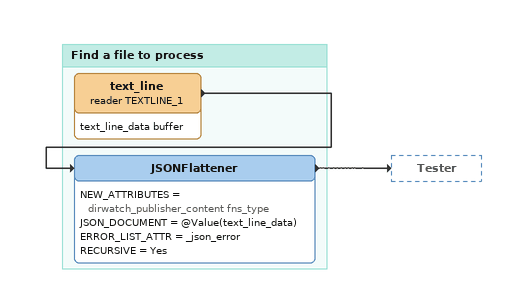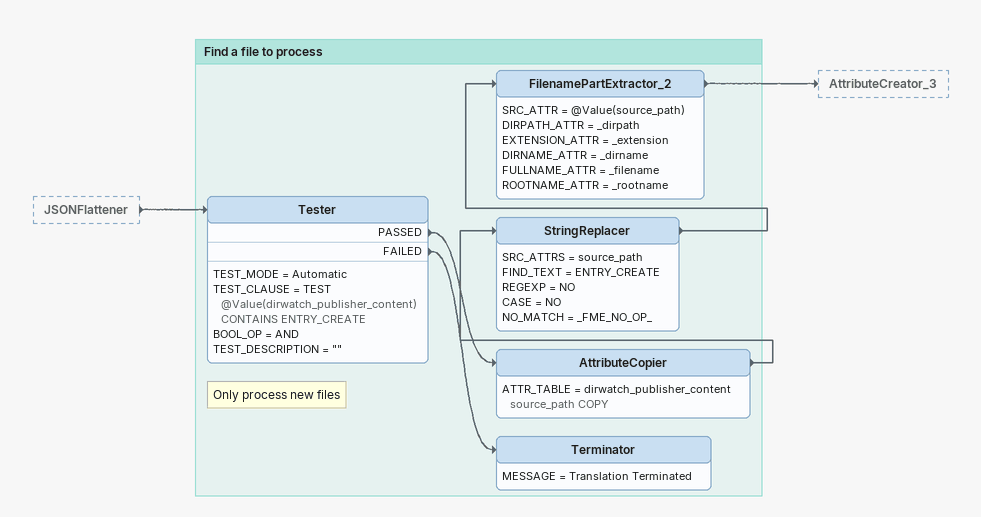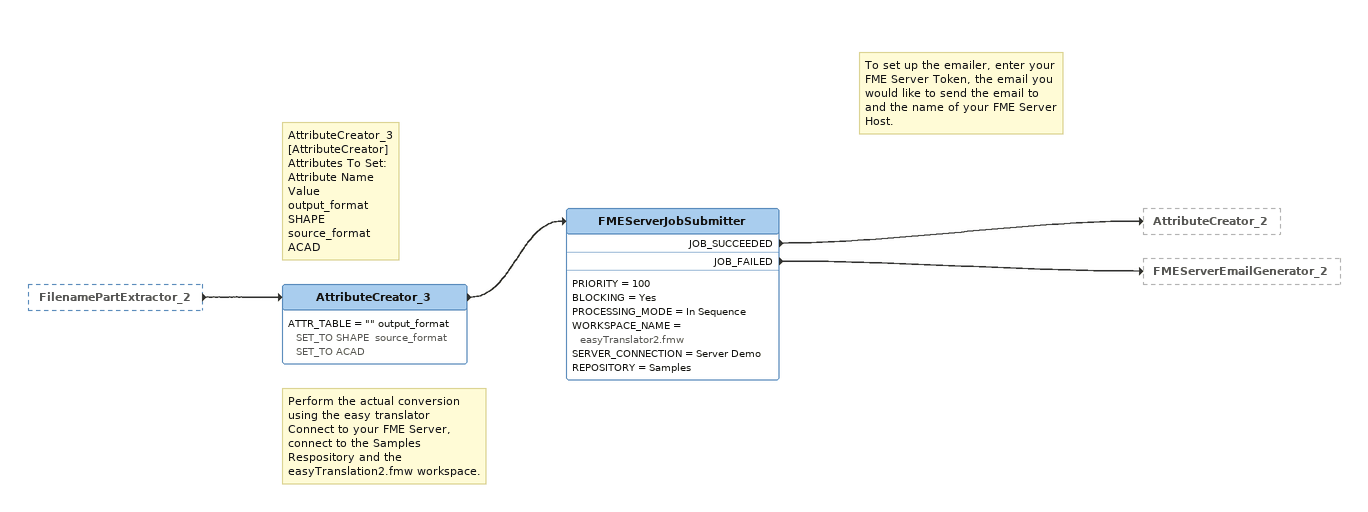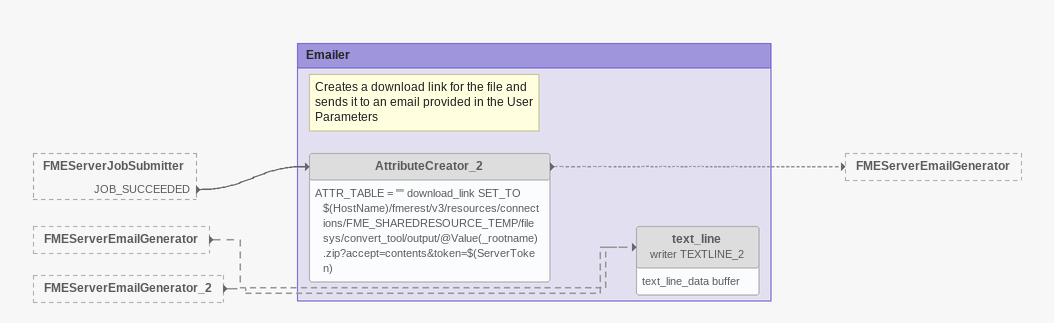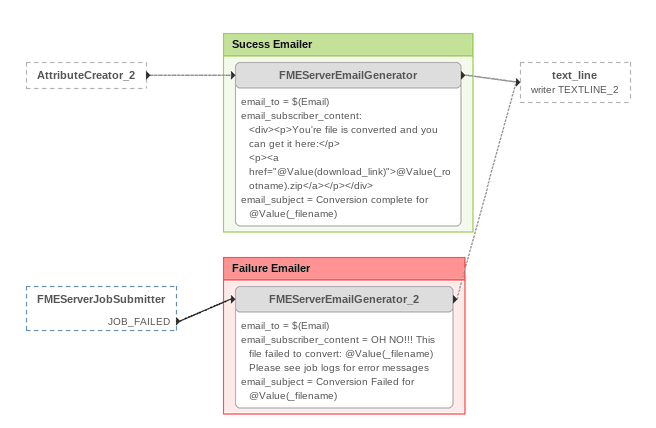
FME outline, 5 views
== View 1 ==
Bookmark: Find a file to process
text_line (reader TEXTLINE_1)
    attributes: text_line_data buffer
    -> JSONFlattener
JSONFlattener
    NEW_ATTRIBUTES = dirwatch_publisher_content fns_type
    JSON_DOCUMENT = @Value(text_line_data)
    ERROR_LIST_ATTR = _json_error
    RECURSIVE = Yes
    -> Tester

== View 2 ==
JSONFlattener [outside]
    -> Tester

Bookmark: Find a file to process
Note: Only process new files
Tester
    TEST_MODE = Automatic
    TEST_CLAUSE = TEST @Value(dirwatch_publisher_content) CONTAINS ENTRY_CREATE
    BOOL_OP = AND
    TEST_DESCRIPTION = ""
    PASSED -> AttributeCopier
    FAILED -> Terminator
AttributeCopier
    ATTR_TABLE = dirwatch_publisher_content source_path COPY
    -> StringReplacer
StringReplacer
    SRC_ATTRS = source_path
    FIND_TEXT = ENTRY_CREATE
    REGEXP = NO
    CASE = NO
    NO_MATCH = _FME_NO_OP_
    -> FilenamePartExtractor_2
FilenamePartExtractor_2
    SRC_ATTR = @Value(source_path)
    DIRPATH_ATTR = _dirpath
    EXTENSION_ATTR = _extension
    DIRNAME_ATTR = _dirname
    FULLNAME_ATTR = _filename
    ROOTNAME_ATTR = _rootname
    -> AttributeCreator_3
Terminator
    MESSAGE = Translation Terminated

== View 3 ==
FilenamePartExtractor_2 [outside]
    -> AttributeCreator_3
Note: AttributeCreator_3 [AttributeCreator] / Attributes To Set: / Attribute Name / Value / output_format / SHAPE / source_format / ACAD
AttributeCreator_3
    ATTR_TABLE = "" output_format SET_TO SHAPE  source_format SET_TO ACAD
    -> FMEServerJobSubmitter
Note: Perform the actual conversion / using the easy translator / Connect to your FME Server, connect to the Samples Respository and the easyTranslation2.fmw workspace.
Note: To set up the emailer, enter your FME Server Token, the email you would like to send the email to and the name of your FME Server Host.
FMEServerJobSubmitter
    PRIORITY = 100
    BLOCKING = Yes
    PROCESSING_MODE = In Sequence
    WORKSPACE_NAME = easyTranslator2.fmw
    SERVER_CONNECTION = Server Demo
    REPOSITORY = Samples
    JOB_SUCCEEDED -> AttributeCreator_2
    JOB_FAILED -> FMEServerEmailGenerator_2

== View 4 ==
FMEServerJobSubmitter [outside]
    JOB_SUCCEEDED -> AttributeCreator_2
FMEServerEmailGenerator [outside]
    -> text_line (writer TEXTLINE_2) [off]
FMEServerEmailGenerator_2 [outside]
    -> text_line (writer TEXTLINE_2) [off]

Bookmark: Emailer
Note: Creates a download link for the file and sends it to an email provided in the User Parameters
AttributeCreator_2 [off]
    ATTR_TABLE = "" download_link SET_TO $(HostName)/fmerest/v3/resources/connections/FME_SHAREDRESOURCE_TEMP/filesys/convert_tool/output/@Value(_rootname).zip?accept=contents&token=$(ServerToken)
    -> FMEServerEmailGenerator [off]
text_line (writer TEXTLINE_2) [off]
    attributes: text_line_data buffer

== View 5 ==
AttributeCreator_2 [outside]
    -> FMEServerEmailGenerator [off]
FMEServerJobSubmitter [outside]
    JOB_FAILED -> FMEServerEmailGenerator_2

Bookmark: Sucess Emailer
FMEServerEmailGenerator [off]
    email_to = $(Email)
    email_subscriber_content:
      <div><p>You're file is converted and you can get it here:</p>
      <p><a href="@Value(download_link)">@Value(_rootname).zip</a></p></div>
    email_subject = Conversion complete for @Value(_filename)
    -> text_line (writer TEXTLINE_2) [off]

Bookmark: Failure Emailer
FMEServerEmailGenerator_2 [off]
    email_to = $(Email)
    email_subscriber_content = OH NO!!! This file failed to convert: @Value(_filename) Please see job logs for error messages
    email_subject = Conversion Failed for @Value(_filename)
    -> text_line (writer TEXTLINE_2) [off]
